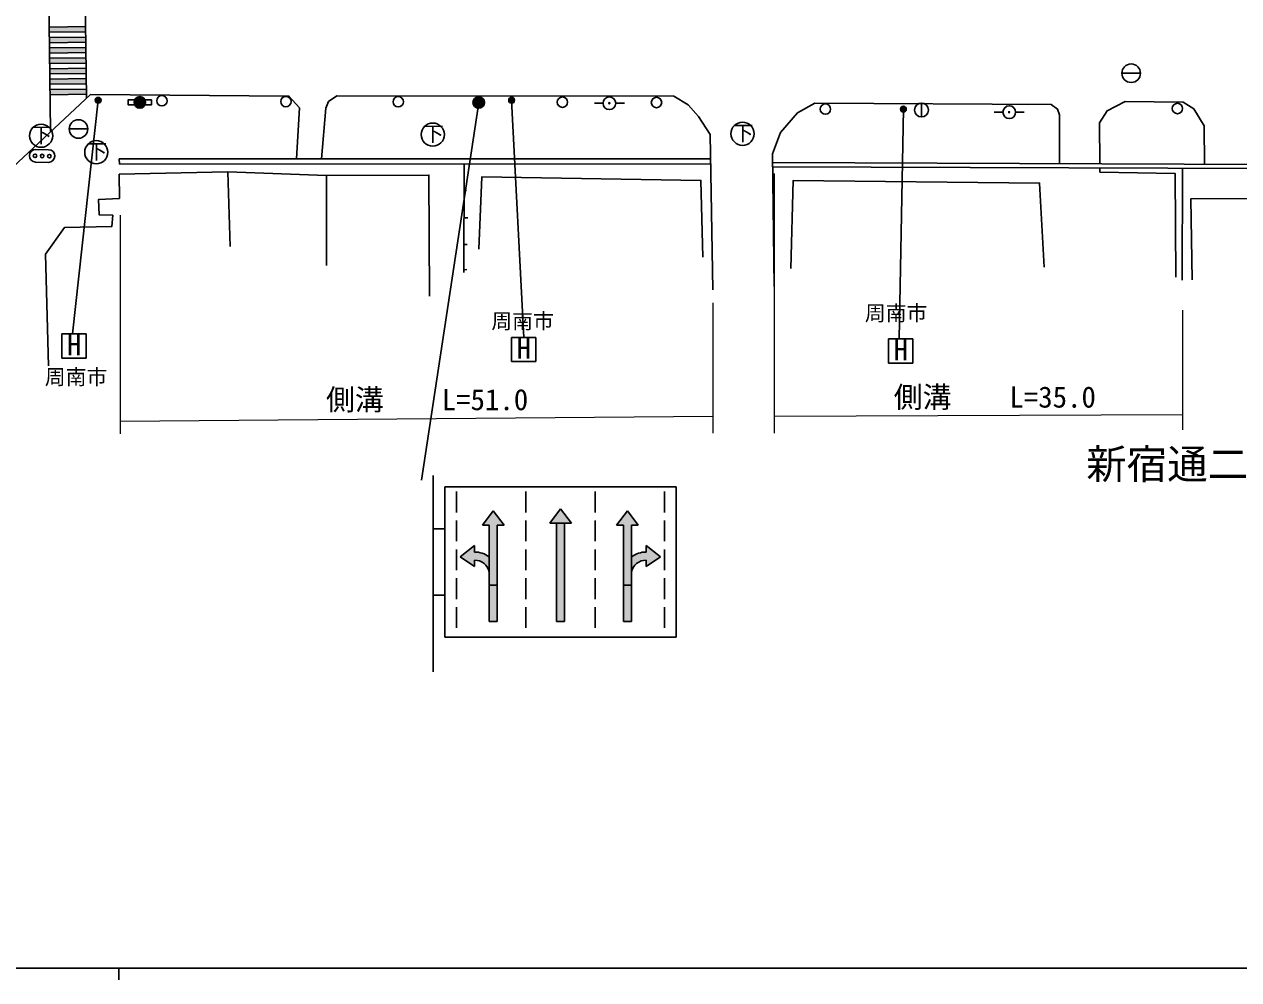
# Model space of a CAD drawing. Units: millimetres at full size, sheet at 1:1000; details may follow other scales. Extents: x 40000 to 680000, y 20000 to 380000.
# Drawn here: x 159838 to 264826, y 204000 to 286644 of the extents above; entities that cross this region are included whole.
import ezdxf
from ezdxf.enums import TextEntityAlignment as Align

# ---------------------------------------------------------------- set-up
doc = ezdxf.new("R2010")
doc.units = ezdxf.units.MM
doc.header["$LTSCALE"] = 1000
for name, color, linetype, lineweight in [('M-BGD', 7, 'Continuous', 25), ('M-BGD-EXST', 7, 'Continuous', 25), ('M-STR-HTXT', 7, 'Continuous', 13), ('M-STR-STRC', 7, 'Continuous', 25), ('M-TTL-BAND', 7, 'Continuous', 25)]:
    doc.layers.add(name, color=color, linetype=linetype, lineweight=lineweight)
doc.layers.add('M-BMK-HTXT', color=7, linetype='Continuous')
doc.styles.add('ＭＳ ゴシック', font='')
doc.styles.get('ＭＳ ゴシック').set_extended_font_data('MS Gothic')

msp = doc.modelspace()

# ---------------------------------------------------------------- hatches: boundary and pattern name
at = {"layer": 'M-BGD'}
for points in [[(169327, 279888, 1), (170327, 279888, 1)], [(210369, 279816, 1), (210469, 279816, 1)], [(244935, 279040, 1), (245035, 279040, 1)]]:
    msp.add_hatch(color=256, dxfattribs=at).paths.add_polyline_path(points)
at = {"layer": 'M-BGD-EXST'}
for points in [[(166477, 280067, 1), (165977, 280067, 1)], [(202220, 280066, 1), (201720, 280066, 1)], [(236083, 279297, 1), (235583, 279297, 1)]]:
    msp.add_hatch(color=256, dxfattribs=at).paths.add_polyline_path(points)
at = {"layer": 'M-STR-STRC'}
for points in [[(165145, 286439), (161995, 286400), (162001, 285950), (165150, 285989)], [(165156, 285539), (162007, 285500), (162012, 285050), (165162, 285089)], [(165167, 284639), (162018, 284600), (162024, 284150), (165173, 284189)], [(165179, 283739), (162029, 283700), (162035, 283250), (165184, 283289)], [(165190, 282839), (162041, 282800), (162046, 282350), (165196, 282390)], [(165201, 281940), (162052, 281900), (162058, 281450), (165207, 281490)], [(165213, 281040), (162063, 281000), (162069, 280550), (165218, 280590)], [(199623, 279874, 1), (198623, 279874, 1)], [(206180, 244742), (207150, 243492), (205834, 243492), (205285, 243492)], [(206180, 244742), (207150, 243492), (205834, 243492), (205285, 243492)], [(206180, 244742), (207150, 243492), (206545, 243492), (205834, 243492), (205285, 243492)], [(200725, 238127), (200725, 239240), (200725, 243321), (201330, 243321), (200360, 244571), (199465, 243321), (200016, 243321), (200015, 240566), (200015, 239238), (200016, 239229), (200016, 238127)], [(211635, 238127), (211635, 239240), (211635, 243321), (211030, 243321), (212000, 244571), (212895, 243321), (212344, 243321), (212345, 240566), (212345, 239238), (212344, 239229), (212344, 238127)], [(206547, 234998), (206545, 243492), (205834, 243492), (205836, 234998)], [(198755, 239735), (198755, 240287), (198775, 240287), (198796, 240288), (198818, 240287), (198839, 240287), (198860, 240286), (198882, 240285), (198903, 240283), (198924, 240281), (198946, 240279), (198967, 240276), (198988, 240273), (199009, 240270), (199030, 240266), (199051, 240262), (199072, 240257), (199093, 240252), (199114, 240247), (199134, 240242), (199155, 240236), (199175, 240229), (199196, 240222), (199216, 240215), (199236, 240208), (199256, 240200), (199276, 240192), (199295, 240184), (199315, 240175), (199334, 240166), (199353, 240156), (199372, 240147), (199391, 240136), (199410, 240126), (199428, 240115), (199447, 240104), (199465, 240093), (199483, 240081), (199500, 240069), (199518, 240057), (199535, 240044), (199552, 240031), (199569, 240018), (199585, 240004), (199602, 239990), (199618, 239976), (199634, 239962), (199649, 239947), (199665, 239932), (199680, 239917), (199694, 239902), (199709, 239886), (199723, 239870), (199737, 239854), (199751, 239837), (199764, 239821), (199777, 239804), (199790, 239787), (199803, 239769), (199815, 239752), (199827, 239734), (199838, 239716), (199850, 239698), (199860, 239679), (199871, 239661), (199881, 239642), (199891, 239623), (199901, 239604), (199910, 239585), (199919, 239565), (199928, 239546), (199936, 239526), (199944, 239506), (199952, 239486), (199959, 239466), (199966, 239446), (199972, 239425), (199978, 239405), (199984, 239384), (199990, 239363), (199995, 239343), (199999, 239322), (200004, 239301), (200008, 239280), (200011, 239259), (200015, 239238), (200015, 240566), (199989, 240587), (199962, 240607), (199935, 240627), (199907, 240647), (199879, 240666), (199851, 240684), (199823, 240702), (199794, 240720), (199765, 240737), (199735, 240754), (199706, 240770), (199676, 240785), (199646, 240800), (199615, 240815), (199584, 240829), (199553, 240842), (199522, 240855), (199491, 240867), (199459, 240879), (199427, 240890), (199395, 240901), (199363, 240911), (199331, 240920), (199298, 240929), (199266, 240938), (199233, 240945), (199200, 240953), (199167, 240959), (199134, 240965), (199100, 240971), (199067, 240976), (199034, 240980), (199000, 240984), (198967, 240987), (198933, 240990), (198899, 240992), (198866, 240993), (198832, 240994), (198798, 240994), (198764, 240994), (198755, 240994), (198755, 241571), (197526, 240586)], [(213605, 239735), (213605, 240287), (213585, 240287), (213564, 240288), (213542, 240287), (213521, 240287), (213500, 240286), (213478, 240285), (213457, 240283), (213436, 240281), (213414, 240279), (213393, 240276), (213372, 240273), (213351, 240270), (213330, 240266), (213309, 240262), (213288, 240257), (213267, 240252), (213246, 240247), (213226, 240242), (213205, 240236), (213185, 240229), (213164, 240222), (213144, 240215), (213124, 240208), (213104, 240200), (213084, 240192), (213065, 240184), (213045, 240175), (213026, 240166), (213007, 240156), (212988, 240147), (212969, 240136), (212950, 240126), (212932, 240115), (212913, 240104), (212895, 240093), (212877, 240081), (212860, 240069), (212842, 240057), (212825, 240044), (212808, 240031), (212791, 240018), (212775, 240004), (212758, 239990), (212742, 239976), (212726, 239962), (212711, 239947), (212695, 239932), (212680, 239917), (212666, 239902), (212651, 239886), (212637, 239870), (212623, 239854), (212609, 239837), (212596, 239821), (212583, 239804), (212570, 239787), (212557, 239769), (212545, 239752), (212533, 239734), (212522, 239716), (212510, 239698), (212500, 239679), (212489, 239661), (212479, 239642), (212469, 239623), (212459, 239604), (212450, 239585), (212441, 239565), (212432, 239546), (212424, 239526), (212416, 239506), (212408, 239486), (212401, 239466), (212394, 239446), (212388, 239425), (212382, 239405), (212376, 239384), (212370, 239363), (212365, 239343), (212361, 239322), (212356, 239301), (212352, 239280), (212349, 239259), (212345, 239238), (212345, 240566), (212371, 240587), (212398, 240607), (212425, 240627), (212453, 240647), (212481, 240666), (212509, 240684), (212537, 240702), (212566, 240720), (212595, 240737), (212625, 240754), (212654, 240770), (212684, 240785), (212714, 240800), (212745, 240815), (212776, 240829), (212807, 240842), (212838, 240855), (212869, 240867), (212901, 240879), (212933, 240890), (212965, 240901), (212997, 240911), (213029, 240920), (213062, 240929), (213094, 240938), (213127, 240945), (213160, 240953), (213193, 240959), (213226, 240965), (213260, 240971), (213293, 240976), (213326, 240980), (213360, 240984), (213393, 240987), (213427, 240990), (213461, 240992), (213494, 240993), (213528, 240994), (213562, 240994), (213596, 240994), (213605, 240994), (213605, 241571), (214834, 240586)], [(200724, 234998), (200725, 238127), (200016, 238127), (200014, 238127), (200014, 234998)], [(211636, 234998), (211635, 238127), (212344, 238127), (212346, 238127), (212346, 234998)]]:
    msp.add_hatch(color=256, dxfattribs=at).paths.add_polyline_path(points)

# ---------------------------------------------------------------- linework, layer by layer
at = {"layer": 'M-BGD'}
for p, q in [((254729, 282411), (256329, 282411)), ((209869, 279816), (209119, 279816)), ((210969, 279816), (211719, 279816)), ((237398, 279828), (237398, 278628)), ((244435, 279040), (243685, 279040)), ((245535, 279040), (246285, 279040)), ((163723, 277588), (165323, 277588)), ((168054, 274997), (219179, 275015)), ((168054, 274997), (168055, 274547)), ((168055, 274547), (219186, 274565)), ((197873, 274557), (197843, 265165)), ((290286, 274072), (224523, 274324)), ((290278, 274422), (224525, 274674)), ((259964, 274188), (259951, 264511)), ((198060, 272272), (197866, 272250)), ((198186, 269897), (197858, 269897)), ((198123, 267584), (197851, 267584)), ((198096, 265426), (197844, 265398))]:
    msp.add_line(p, q, dxfattribs=at)
for points in [[(156572, 252642), (156594, 272208), (165549, 280560), (182710, 280432), (183621, 279420), (183358, 275002)], [(219367, 263684), (219145, 277099), (218133, 278676), (217222, 279671), (215999, 280425), (186856, 280456), (186134, 279957), (185898, 279374), (185525, 275003)], [(169380, 280113), (168827, 280113), (168827, 279663), (169380, 279663)], [(170827, 279888), (170827, 280113), (170273, 280113)], [(170273, 279663), (170827, 279663), (170827, 279888)], [(249320, 274579), (249339, 278799), (249173, 279302), (248616, 279693), (228192, 279811), (226671, 278973), (225226, 277275), (224508, 275426), (224663, 263959)], [(252817, 274565), (252785, 278132), (253442, 279167), (255009, 279960), (260024, 279910), (260951, 279330), (261844, 277855), (261872, 274530)], [(252829, 274215), (252829, 273861), (259340, 273723), (259390, 264776)], [(177427, 273877), (168048, 273665), (168062, 271587), (166267, 271488), (166309, 270174), (167483, 270131), (167398, 269142), (163310, 269055), (161683, 266755), (161919, 257097)], [(185974, 273564), (177427, 273877), (177647, 267416)], [(194856, 263127), (194824, 273599), (185974, 273564), (185958, 265777)], [(199143, 267180), (199379, 273439), (218329, 273136), (218498, 266507)], [(226119, 265513), (226310, 273132), (247616, 272909), (247997, 265640)], [(265731, 263564), (265641, 271567), (260696, 271552), (260817, 264529)]]:
    msp.add_lwpolyline(points, dxfattribs=at)
for centre, radius in [((255529, 282411), 800), ((169827, 279888), 500), ((171736, 280032), 450), ((182457, 279957), 450), ((192172, 279946), 450), ((206361, 279906), 450), ((210419, 279816), 550), ((214493, 279881), 450), ((210419, 279816), 50), ((229092, 279306), 450), ((237398, 279228), 600), ((244985, 279040), 550), ((259529, 279361), 450), ((164523, 277588), 800), ((244985, 279040), 50)]:
    msp.add_circle(centre, radius, dxfattribs=at)
at = {"layer": 'M-BGD-EXST'}
for p, q in [((166227, 280067), (164011, 259865)), ((201970, 280066), (203032, 259564)), ((235833, 279297), (235462, 259444)), ((165182, 259865), (163082, 259865)), ((163082, 259865), (163082, 257765)), ((165182, 257765), (165182, 259865)), ((204057, 259564), (201957, 259564)), ((201957, 259564), (201957, 257464)), ((204057, 257464), (204057, 259564)), ((236642, 259444), (234542, 259444)), ((234542, 259444), (234542, 257344)), ((236642, 257344), (236642, 259444)), ((163082, 257765), (165182, 257765)), ((201957, 257464), (204057, 257464)), ((234542, 257344), (236642, 257344))]:
    msp.add_line(p, q, dxfattribs=at)
for centre, radius in [((166227, 280067), 250), ((201970, 280066), 250), ((235833, 279297), 250), ((161295, 277006), 1000), ((195153, 277101), 1000), ((221932, 277173), 1000), ((166065, 275579), 1000)]:
    msp.add_circle(centre, radius, dxfattribs=at)
at = {"layer": 'M-STR-HTXT'}
for p, q in [((224699, 251289), (224699, 273741)), ((168140, 270121), (168140, 251219)), ((219392, 251286), (219392, 262546)), ((259991, 251557), (259991, 261913)), ((219392, 252727), (168140, 252286)), ((259991, 252873), (224699, 252727))]:
    msp.add_line(p, q, dxfattribs=at)
at = {"layer": 'M-STR-STRC'}
for p, q in [((162109, 277404), (161737, 306905)), ((165222, 280294), (164911, 305008)), ((161995, 286400), (165145, 286439)), ((162001, 285950), (165150, 285989)), ((162007, 285500), (165156, 285539)), ((162012, 285050), (165162, 285089)), ((162018, 284600), (165167, 284639)), ((162024, 284150), (165173, 284189)), ((162029, 283700), (165179, 283739)), ((162035, 283250), (165184, 283289)), ((162041, 282800), (165190, 282839)), ((162046, 282350), (165196, 282390)), ((162052, 281900), (165201, 281940)), ((162058, 281450), (165207, 281490)), ((162063, 281000), (165213, 281040)), ((162069, 280550), (165218, 280590)), ((199123, 279874), (194167, 247215)), ((160843, 275821), (161943, 275798)), ((161920, 274698), (160820, 274722)), ((195191, 247626), (195191, 230626)), ((196191, 246626), (196191, 233626)), ((216191, 246626), (196191, 246626)), ((197191, 244426), (197191, 246226)), ((203191, 244426), (203191, 246226)), ((209191, 244426), (209191, 246226)), ((215191, 244426), (215191, 246226)), ((216191, 233626), (216191, 246626)), ((205285, 243492), (206180, 244742)), ((206180, 244742), (207150, 243492)), ((197191, 241926), (197191, 243726)), ((200360, 244571), (199465, 243321)), ((201330, 243321), (200360, 244571)), ((203191, 241926), (203191, 243726)), ((209191, 241926), (209191, 243726)), ((211030, 243321), (212000, 244571)), ((212000, 244571), (212895, 243321)), ((215191, 241926), (215191, 243726)), ((195191, 243001), (196191, 243001)), ((199465, 243321), (200016, 243321)), ((200016, 243321), (200014, 238127)), ((200725, 238127), (200725, 243321)), ((200725, 243321), (201330, 243321)), ((205285, 243492), (207150, 243492)), ((205834, 243492), (205836, 234998)), ((206545, 243492), (206547, 234998)), ((211635, 243321), (211030, 243321)), ((211635, 238127), (211635, 243321)), ((212895, 243321), (212344, 243321)), ((212344, 243321), (212346, 238127)), ((198755, 241571), (197526, 240586)), ((198755, 240994), (198755, 241571)), ((200015, 242400), (200014, 234998)), ((200726, 242401), (200724, 234998)), ((211634, 242401), (211636, 234998)), ((212345, 242400), (212346, 234998)), ((213605, 241571), (214834, 240586)), ((213605, 240994), (213605, 241571)), ((197191, 239426), (197191, 241226)), ((197526, 240586), (198755, 239735)), ((203191, 239426), (203191, 241226)), ((209191, 239426), (209191, 241226)), ((214834, 240586), (213605, 239735)), ((215191, 239426), (215191, 241226)), ((198755, 239735), (198755, 240287)), ((213605, 239735), (213605, 240287)), ((197191, 236926), (197191, 238726)), ((200016, 238127), (200016, 239229)), ((203191, 236926), (203191, 238726)), ((209191, 236926), (209191, 238726)), ((212344, 238127), (212344, 239229)), ((215191, 236926), (215191, 238726)), ((200725, 238127), (200014, 238127)), ((200014, 238127), (200725, 238127)), ((211635, 238127), (212346, 238127)), ((212346, 238127), (211635, 238127)), ((195191, 237251), (196191, 237251)), ((197191, 234426), (197191, 236226)), ((203191, 234426), (203191, 236226)), ((209191, 234426), (209191, 236226)), ((215191, 234426), (215191, 236226)), ((200014, 234998), (200724, 234998)), ((205836, 234998), (206547, 234998)), ((212346, 234998), (211636, 234998)), ((216191, 233626), (196191, 233626))]:
    msp.add_line(p, q, dxfattribs=at)
for centre, radius in [((199123, 279874), 500), ((160766, 275267), 150), ((161386, 275254), 150), ((162006, 275240), 150)]:
    msp.add_circle(centre, radius, dxfattribs=at)
for centre, radius, start, end in [((160832, 275271), 550, 88.77272, 178.77272), ((160832, 275271), 550, 178.77272, 268.77272), ((161931, 275248), 550, 268.77272, 358.77272), ((161931, 275248), 550, 358.77272, 88.77272), ((198802, 239062), 1932, 51.07462, 91.38928), ((213558, 239062), 1932, 88.61072, 128.92538), ((198802, 239062), 1226, 7.82738, 92.25773), ((213558, 239062), 1226, 87.74227, 172.17262), ((198802, 239062), 1932, 4.97939, 5.28846), ((213558, 239062), 1932, 174.71154, 175.02061)]:
    msp.add_arc(centre, radius, start, end, dxfattribs=at)
at = {"layer": 'M-TTL-BAND'}
for p, q in [((40000, 205000), (579000, 205000)), ((168000, 205000), (168000, 204000))]:
    msp.add_line(p, q, dxfattribs=at)

# ---------------------------------------------------------------- texts
at = {"layer": 'M-BGD-EXST', "style": 'ＭＳ ゴシック'}
for s, height, p in [('下', 1320, (160443, 276018)), ('下', 1320, (194301, 276113)), ('下', 1320, (221079, 276185)), ('下', 1320, (165212, 274591)), ('周南市', 1320, (232507, 260610)), ('周南市', 1320, (200218, 259919)), ('H', 1833, (163534, 257457)), ('H', 1833, (202410, 257156)), ('H', 1833, (234995, 257036)), ('周南市', 1320, (161613, 255086))]:
    msp.add_text(s, height=height, dxfattribs=at).set_placement(p, align=Align.BOTTOM_LEFT)
at = {"layer": 'M-BMK-HTXT', "style": 'ＭＳ ゴシック'}
msp.add_text('新宿通二丁目', height=2566, dxfattribs=at).set_placement((251644, 246551), align=Align.BOTTOM_LEFT)
at = {"layer": 'M-STR-HTXT', "style": 'ＭＳ ゴシック'}
for s, p in [('側溝\u3000\u3000L=51.0', (185921, 252714)), ('側溝\u3000\u3000L=35.0', (234999, 252936))]:
    msp.add_text(s, height=1833, dxfattribs=at).set_placement(p, align=Align.BOTTOM_LEFT)

doc.saveas('drawing.dxf')
